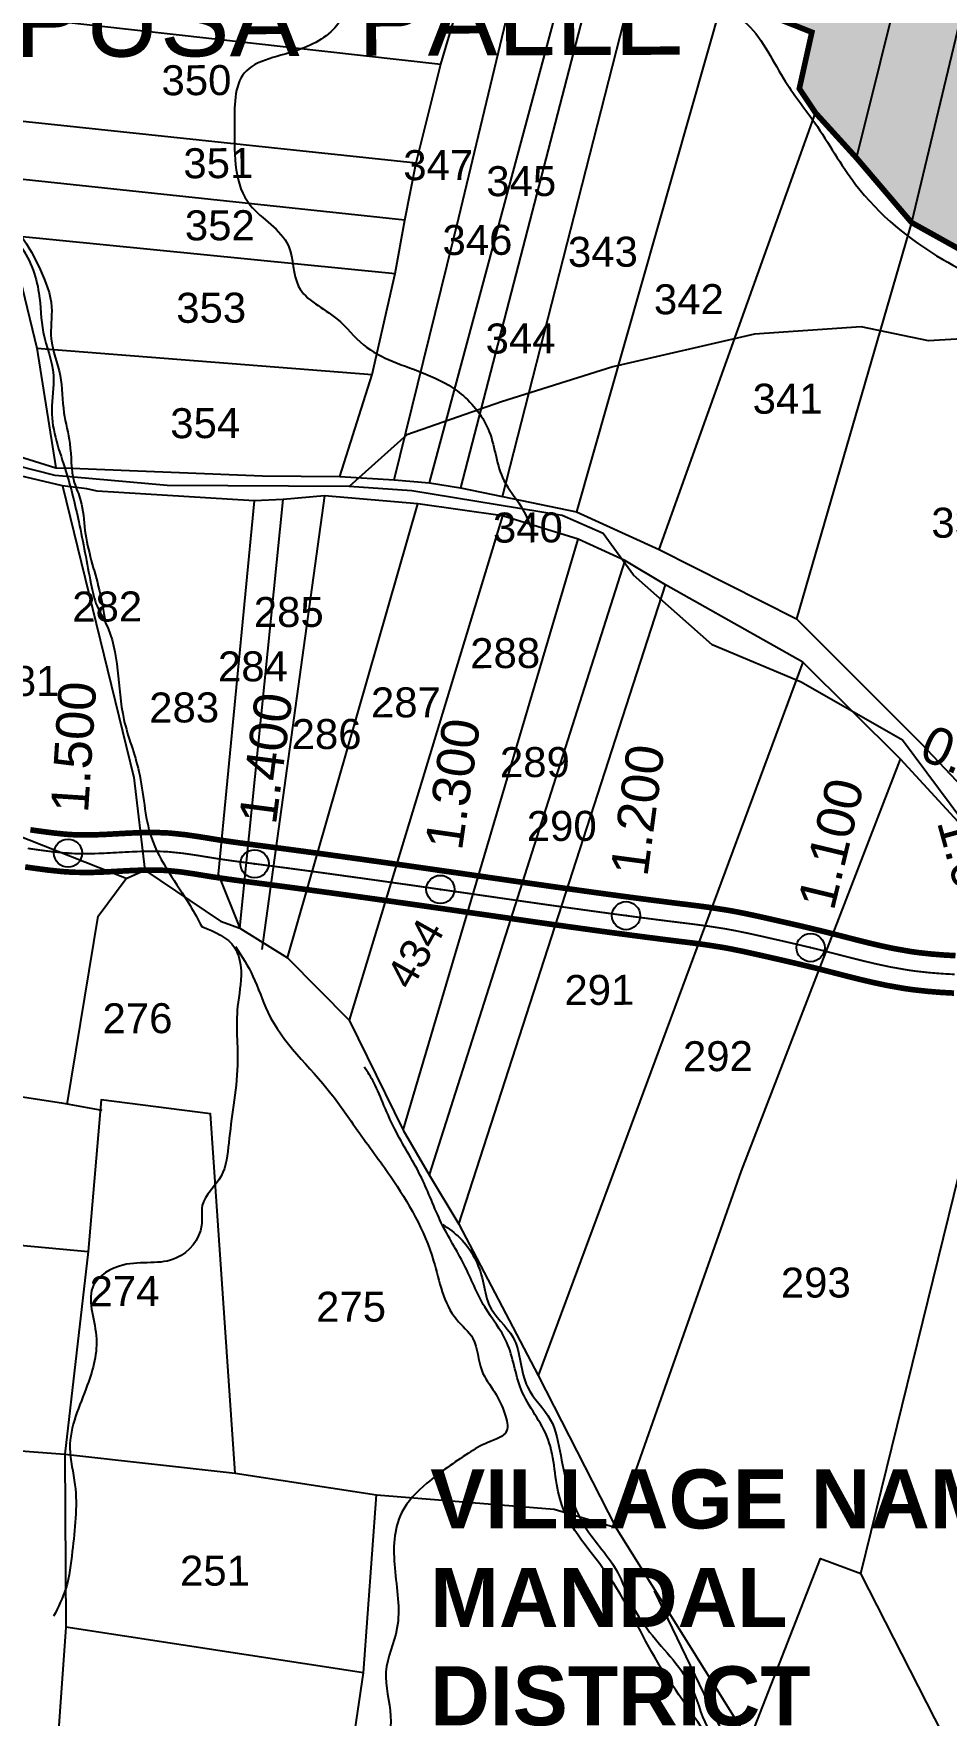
# Model space of a CAD drawing. Header units: inches. Extents: x 182366 to 215308, y 1619047 to 1632624.
# Drawn here: x 186148 to 186635, y 1620985 to 1621882 of the extents above; entities that cross this region are included whole.
import ezdxf
from ezdxf.enums import TextEntityAlignment as Align

# ---------------------------------------------------------------- set-up
doc = ezdxf.new("R2010")
doc.units = ezdxf.units.IN
doc.header["$MEASUREMENT"] = 0
doc.header["$PDMODE"] = 32
doc.header["$PDSIZE"] = 15
doc.linetypes.add('HIDDEN2', pattern=[0.1875, 0.125, -0.0625])
for name, color, linetype in [('CANAL1', 7, 'Continuous'), ('CSMark', 72, 'Continuous'), ('PLOT', 7, 'Continuous'), ('PLOT NO', 7, 'Continuous'), ('PLOTS NO', 7, 'Continuous'), ('ROAD', 1, 'Continuous'), ('STREAM', 4, 'Continuous'), ('TEXT', 1, 'Continuous'), ('WUA2', 3, 'Continuous')]:
    doc.layers.add(name, color=color, linetype=linetype)
doc.styles.get("Standard").update_dxf_attribs({"font": 'arial.ttf'})

msp = doc.modelspace()

# ---------------------------------------------------------------- hatches: boundary and pattern name
at = {"layer": 'PLOTS NO', "true_color": 0x58ba48}
h = msp.add_hatch(dxfattribs=at)
h.set_pattern_fill('ANSI31', color=85)
h.set_pattern_definition([(45, (0, 0), (-0.088388347648, 0.088388347648), [])])
h.paths.add_polyline_path([(186014.4, 1623147.44), (186019.95, 1623156.16), (186019.81, 1623170.69), (186017.19, 1623186.97), (186016.31, 1623200.2), (186017.33, 1623215.31), (186020.81, 1623228.5), (186024.01, 1623238.96), (186027.5, 1623249.14), (186030.99, 1623259.02), (186034.78, 1623273.26), (186035.94, 1623285.33), (186037.69, 1623300.3), (186038.7, 1623311.97), (186038.12, 1623324.17), (186035.06, 1623336.97), (186031.57, 1623351.28), (186028.51, 1623361.89), (186028.37, 1623378.32), (186030.26, 1623393.58), (186035.78, 1623424.16), (186052.36, 1623415.15), (186082.03, 1623405.26), (186117.81, 1623394.8), (186135.99, 1623388.69), (186155.68, 1623377.75), (186186.52, 1623363.79), (186195.39, 1623362.34), (186199.75, 1623350.57), (186205.13, 1623343.01), (186208.62, 1623329.2), (186211.25, 1623322.36), (186214.63, 1623314.24), (186219.65, 1623305.13), (186225.14, 1623298.16), (186232.89, 1623290.41), (186242.29, 1623286.67), (186251.96, 1623284.02), (186267.27, 1623277.61), (186272.98, 1623269.27), (186276.2, 1623258.15), (186282.5, 1623253.03), (186292.02, 1623247.91), (186307.84, 1623242.93), (186321.75, 1623238.54), (186340.79, 1623232.98), (186343.47, 1623231.17), (186345.08, 1623227.81), (186345.96, 1623221.51), (186345.52, 1623215.66), (186343.33, 1623204.68), (186337.9, 1623187.19), (186332.77, 1623172.12), (186328.82, 1623157.49), (186328.23, 1623152.66), (186329.22, 1623136.88), (186330.05, 1623129.36), (186330.91, 1623120.59), (186329.89, 1623103.56), (186330.77, 1623091.37), (186331.94, 1623081.38), (186337.5, 1623072.34), (186349.06, 1623055.84), (186361.6, 1623042.8), (186375.66, 1623030.38), (186383.5, 1623025.94), (186389.71, 1623022.98), (186399.63, 1623020.03), (186410.13, 1623019.43), (186420.34, 1623017.22), (186428.63, 1623014.7), (186434.4, 1623010.86), (186444.75, 1623003.91), (186458.51, 1622995.93), (186479.12, 1622986.71), (186494.66, 1622982.13), (186515.37, 1622976.36), (186528.39, 1622972.22), (186546.74, 1622965.71), (186568.98, 1622954.6), (186574.45, 1622948.69), (186582, 1622939.22), (186588.65, 1622933.16), (186600.93, 1622926.66), (186611.59, 1622923.55), (186619.87, 1622920), (186630.82, 1622914.83), (186650.76, 1622906.45), (186660.86, 1622906.3), (186665.76, 1622907.49), (186668.73, 1622909.57), (186671.99, 1622911.65), (186673.48, 1622914.91), (186675.85, 1622919.21), (186679.41, 1622920.25), (186682.24, 1622920.55), (186686.39, 1622919.66), (186690.25, 1622918.17), (186695.45, 1622914.76), (186698.72, 1622911.94), (186704.26, 1622909.13), (186712.57, 1622905.56), (186722.22, 1622902.15), (186727.86, 1622900.22), (186733.36, 1622896.81), (186737.2, 1622894.95), (186741.39, 1622891.04), (186744.65, 1622887.51), (186746.79, 1622885.83), (186749.86, 1622880.71), (186751.35, 1622876.25), (186752.75, 1622867.13), (186754.71, 1622853.85), (186756, 1622844.69), (186757.29, 1622840.31), (186759.22, 1622835.21), (186761.61, 1622831.01), (186763.54, 1622827.39), (186770.44, 1622819.78), (186774.88, 1622815.23), (186780.66, 1622810.62), (186787.61, 1622805.25), (186803.1, 1622793.61), (186823.61, 1622777.48), (186831.09, 1622769.6), (186839.75, 1622759.3), (186846.47, 1622750.66), (186850.38, 1622744.41), (186854.72, 1622731.54), (186856.35, 1622716.83), (186854.8, 1622688.09), (186852.46, 1622672.53), (186844.21, 1622646.1), (186840.82, 1622634.96), (186838.88, 1622619.94), (186838.88, 1622601.28), (186840.82, 1622580.2), (186844.46, 1622566.63), (186849.06, 1622558.88), (186854.42, 1622553.48), (186860.24, 1622548.39), (186867.27, 1622545.24), (186877.69, 1622539.18), (186897.33, 1622530.7), (186918.67, 1622521.01), (186940.97, 1622510.83), (186967.82, 1622499.15), (186997.32, 1622481.37), (187039.62, 1622458.22), (187056.5, 1622454.11), (187034.15, 1622394.34), (187010.5, 1622315.27), (186999.73, 1622296.9), (186990.27, 1622281.62), (186991.64, 1622268.37), (186994.63, 1622235.36), (187179.56, 1622196.65), (187181.23, 1622189.44), (187185.58, 1622182.58), (187189.74, 1622177.07), (187194.28, 1622170.12), (187194.67, 1622165.77), (187194.17, 1622161.94), (187236.14, 1622152.8), (187264.34, 1622135.6), (187286.27, 1622121.31), (187242.14, 1621929.96), (187232.26, 1621887.5), (187217.8, 1621881.38), (187205.06, 1621875.89), (187195.86, 1621866.39), (187186.56, 1621857.5), (187179.68, 1621851.34), (187155.62, 1621840.93), (187134.46, 1621837.97), (187120.1, 1621837.26), (187104.13, 1621833.12), (187089.06, 1621829.28), (187080.87, 1621822.71), (187074.3, 1621818.06), (187049.53, 1621809.47), (187018.85, 1621810.16), (187004.29, 1621810.76), (186986.5, 1621816.83), (186953.33, 1621811.87), (186920.22, 1621797.71), (186893.13, 1621775.28), (186869.19, 1621749.51), (186861.53, 1621749.78), (186847.69, 1621746.49), (186826.79, 1621741.13), (186796.47, 1621733.08), (186739.02, 1621733.18), (186714.85, 1621736.64), (186700.69, 1621743.95), (186687.41, 1621750.38), (186660.57, 1621757.36), (186642.57, 1621767.02), (186616.3, 1621781.65), (186587.02, 1621816.01), (186565.07, 1621840.16), (186556.48, 1621853.09), (186563.16, 1621883.14), (186535.13, 1621894.24), (186515.38, 1621900.06), (186490.3, 1621911.46), (186471.02, 1621920.89), (186464.21, 1621931.17), (186453.29, 1621939.09), (186442.05, 1621950.83), (186425.81, 1621961.67), (186418.14, 1621964.59), (186399.36, 1621967.47), (186374.04, 1621986.1), (186351.89, 1622013.03), (186336.41, 1622028.77), (186264.09, 1622058.11), (186276.26, 1622119.39), (186189.11, 1622147.33), (186156.67, 1622011.59), (186039.58, 1622043.09), (186125.2, 1622185.85), (186148.11, 1622178.52), (186161.1, 1622209.26), (186200.15, 1622298.48), (186185.59, 1622301.87), (186033.86, 1622382.28), (186006.71, 1622373.51), (185969.91, 1622402.47), (185960.61, 1622404.41), (185935.57, 1622407.26), (185796.28, 1622448.98), (185803.53, 1622513.24), (185806.99, 1622532.54), (185812.26, 1622573.11), (185817.98, 1622602.8), (185828, 1622651.69), (185806.36, 1622665.1), (185825.3, 1622695.11), (185845.47, 1622737.36), (185858.7, 1622776.95), (185870.43, 1622821.69), (185878.81, 1622858.97), (185892.3, 1622898.75), (185961.71, 1622896.12), (185983.18, 1622986.66), (185904.26, 1622990.77), (185923.58, 1623106.34), (186001.2, 1623086.83), (186028.47, 1623079.38), (186014.36, 1623107.43), (186004.17, 1623127.16), (186003.02, 1623133.49), (186004.17, 1623138.38)])

# ---------------------------------------------------------------- linework, layer by layer
at = {"layer": 'CANAL1', "color": 6, "linetype": 'ByBlock', "ltscale": 2, "const_width": 3}
for points in [[(186639.76, 1621390.62), (186633.66, 1621390.96), (186626.86, 1621391.5), (186620.17, 1621392.23), (186616.07, 1621392.8), (186606.98, 1621394.39), (186600.35, 1621395.8), (186593.62, 1621397.37), (186586.84, 1621399.07), (186579.99, 1621400.83), (186573.08, 1621402.6), (186568.18, 1621403.83), (186559.13, 1621406.01), (186552.18, 1621407.62), (186543.67, 1621409.55), (186538.33, 1621410.76), (186531.31, 1621412.31), (186524.21, 1621413.77), (186518.68, 1621414.79), (186509.78, 1621416.18), (186502.6, 1621417.15), (186493.47, 1621418.28), (186488.51, 1621418.9), (186481.51, 1621419.78), (186474.51, 1621420.68), (186467.51, 1621421.6), (186460.51, 1621422.54), (186453.52, 1621423.48), (186446.52, 1621424.44), (186439.52, 1621425.41), (186432.53, 1621426.39), (186425.52, 1621427.37), (186418.53, 1621428.37), (186411.53, 1621429.37), (186404.53, 1621430.37), (186397.53, 1621431.38), (186390.53, 1621432.39), (186383.52, 1621433.4), (186376.52, 1621434.42), (186369.84, 1621435.38), (186362.5, 1621436.43), (186355.48, 1621437.44), (186348.47, 1621438.44), (186341.45, 1621439.43), (186334.44, 1621440.42), (186327.42, 1621441.41), (186320.4, 1621442.39), (186313.37, 1621443.36), (186306.35, 1621444.33), (186299.32, 1621445.28), (186292.29, 1621446.23), (186285.27, 1621447.17), (186278.24, 1621448.1), (186270.65, 1621449.09), (186264.21, 1621449.93), (186257.25, 1621450.86), (186250.34, 1621451.84), (186246.15, 1621452.48), (186236.4, 1621454.06), (186229.1, 1621455.13), (186220.55, 1621456.01), (186213.98, 1621456.29), (186206.5, 1621456.26), (186199.17, 1621455.98), (186194.33, 1621455.72), (186185.01, 1621455.22), (186178.25, 1621454.99), (186170.24, 1621455.07), (186165.1, 1621455.4), (186158.4, 1621456.1), (186151.54, 1621457.01), (186146.41, 1621457.74)], [(186638.98, 1621370.64), (186632.32, 1621371), (186624.99, 1621371.58), (186617.71, 1621372.38), (186612.96, 1621373.03), (186603.17, 1621374.75), (186595.99, 1621376.28), (186588.92, 1621377.93), (186581.93, 1621379.68), (186575.01, 1621381.46), (186568.15, 1621383.22), (186563.41, 1621384.41), (186554.54, 1621386.54), (186547.71, 1621388.12), (186539.23, 1621390.05), (186533.96, 1621391.24), (186527.15, 1621392.75), (186520.38, 1621394.14), (186515.32, 1621395.07), (186506.9, 1621396.39), (186500.04, 1621397.31), (186491, 1621398.43), (186486.02, 1621399.05), (186478.97, 1621399.94), (186471.93, 1621400.85), (186464.89, 1621401.78), (186457.85, 1621402.71), (186450.82, 1621403.66), (186443.79, 1621404.63), (186436.77, 1621405.6), (186429.75, 1621406.58), (186422.73, 1621407.57), (186415.71, 1621408.57), (186408.7, 1621409.57), (186401.69, 1621410.58), (186394.68, 1621411.59), (186387.67, 1621412.6), (186380.66, 1621413.61), (186373.66, 1621414.62), (186366.99, 1621415.58), (186359.65, 1621416.64), (186352.65, 1621417.64), (186345.65, 1621418.64), (186338.64, 1621419.63), (186331.64, 1621420.62), (186324.64, 1621421.6), (186317.63, 1621422.58), (186310.64, 1621423.55), (186303.63, 1621424.51), (186296.63, 1621425.46), (186289.63, 1621426.41), (186282.63, 1621427.35), (186275.63, 1621428.27), (186268.06, 1621429.26), (186261.6, 1621430.1), (186254.52, 1621431.05), (186247.42, 1621432.06), (186243.04, 1621432.72), (186233.35, 1621434.29), (186226.63, 1621435.28), (186219.1, 1621436.05), (186213.59, 1621436.29), (186206.92, 1621436.26), (186200.08, 1621436), (186195.39, 1621435.75), (186185.88, 1621435.24), (186178.49, 1621434.99), (186169.49, 1621435.08), (186163.41, 1621435.47), (186156.04, 1621436.24), (186148.83, 1621437.2), (186143.65, 1621437.93)]]:
    msp.add_lwpolyline(points, dxfattribs=at)
at = {"layer": 'CANAL1', "color": 1, "linetype": 'HIDDEN2', "ltscale": 30, "const_width": 1}
msp.add_lwpolyline([(186639.37, 1621380.63), (186632.99, 1621380.98), (186625.92, 1621381.54), (186618.94, 1621382.3), (186614.51, 1621382.92), (186605.08, 1621384.57), (186598.17, 1621386.04), (186591.27, 1621387.65), (186584.38, 1621389.37), (186577.5, 1621391.14), (186570.61, 1621392.91), (186565.8, 1621394.12), (186556.84, 1621396.27), (186549.95, 1621397.87), (186541.45, 1621399.8), (186536.15, 1621401), (186529.23, 1621402.53), (186522.3, 1621403.95), (186517, 1621404.93), (186508.34, 1621406.29), (186501.32, 1621407.23), (186492.24, 1621408.36), (186487.27, 1621408.97), (186480.24, 1621409.86), (186473.22, 1621410.77), (186466.2, 1621411.69), (186459.18, 1621412.62), (186452.17, 1621413.57), (186445.16, 1621414.53), (186438.15, 1621415.5), (186431.14, 1621416.48), (186424.13, 1621417.47), (186417.12, 1621418.47), (186410.11, 1621419.47), (186403.11, 1621420.48), (186396.1, 1621421.48), (186389.1, 1621422.49), (186382.09, 1621423.51), (186375.09, 1621424.52), (186368.41, 1621425.48), (186361.07, 1621426.53), (186354.07, 1621427.54), (186347.06, 1621428.54), (186340.05, 1621429.53), (186333.04, 1621430.52), (186326.03, 1621431.51), (186319.01, 1621432.48), (186312, 1621433.45), (186304.99, 1621434.42), (186297.98, 1621435.37), (186290.96, 1621436.32), (186283.95, 1621437.26), (186276.93, 1621438.19), (186269.36, 1621439.18), (186262.9, 1621440.02), (186255.89, 1621440.95), (186248.88, 1621441.95), (186244.59, 1621442.6), (186234.88, 1621444.18), (186227.87, 1621445.2), (186219.83, 1621446.03), (186213.79, 1621446.29), (186206.71, 1621446.26), (186199.62, 1621445.99), (186194.86, 1621445.74), (186185.44, 1621445.23), (186178.37, 1621444.99), (186169.87, 1621445.07), (186164.25, 1621445.43), (186157.22, 1621446.17), (186150.19, 1621447.1), (186145.03, 1621447.83)], dxfattribs=at)
at = {"layer": 'CSMark'}
for p in [(186166.48, 1621445.29), (186265.99, 1621439.62), (186365.05, 1621425.96), (186464.07, 1621411.97), (186562.5, 1621394.91)]:
    msp.add_point(p, dxfattribs=at)
at = {"layer": 'PLOT'}
for points in [[(186587.02, 1621816.01), (186663.8, 1622124.44), (186734.22, 1622402.53)], [(186763.91, 1622377.8), (186693.57, 1622104.77), (186616.3, 1621781.65)], [(186340.33, 1621644.33), (186374.97, 1621784.39), (186418.14, 1621964.59)], [(186642.57, 1621767.02), (186616.3, 1621781.65), (186587.02, 1621816.01), (186565.07, 1621840.16), (186556.48, 1621853.09), (186563.16, 1621883.14), (186535.13, 1621894.24), (186515.38, 1621900.06), (186490.3, 1621911.46), (186471.02, 1621920.89), (186464.21, 1621931.17), (186453.29, 1621939.09), (186442.05, 1621950.83), (186425.81, 1621961.67), (186418.14, 1621964.59), (186413.72, 1621965.75), (186399.36, 1621967.47)], [(186359.26, 1621642.73), (186442.05, 1621950.83)], [(186453.29, 1621939.09), (186375.77, 1621640.06)], [(186398.19, 1621635.59), (186471.02, 1621920.89)], [(186515.38, 1621900.06), (186437.59, 1621627.25)], [(186100.23, 1621895.85), (186365.28, 1621866.16), (186372.89, 1621891.82)], [(185937.37, 1621878.26), (186074.33, 1621824.36), (186103.93, 1621808.68), (186116.51, 1621796.99), (186123.69, 1621776.32), (186135.02, 1621774.95), (186142.2, 1621746.25), (186149.82, 1621714.63), (186159.92, 1621650.72)], [(186311.4, 1621646.2), (186328.7, 1621700.55), (186340.95, 1621754.4), (186346.03, 1621782.87), (186352.14, 1621813.41), (186365.28, 1621866.16)], [(186078.53, 1621842.44), (186352.14, 1621813.41)], [(186481.74, 1621607.24), (186565.07, 1621840.16)], [(186346.03, 1621782.87), (186103.93, 1621808.68)], [(186616.3, 1621781.65), (186555.04, 1621570.2)], [(186135.02, 1621774.95), (186340.95, 1621754.4)], [(186149.82, 1621714.63), (186328.7, 1621700.55)], [(186053.13, 1621676.51), (186056.27, 1621688.07), (186067.94, 1621678.56), (186088.21, 1621673.14), (186159.92, 1621650.72), (186168.34, 1621650.56), (186270.27, 1621646.54), (186311.4, 1621646.2), (186340.33, 1621644.33), (186359.26, 1621642.73), (186375.77, 1621640.06), (186398.19, 1621635.59), (186437.59, 1621627.25), (186481.74, 1621607.24), (186555.04, 1621570.2), (186621.46, 1621503.79), (186680.74, 1621440.98)], [(186667.59, 1621433.19), (186610.41, 1621495.35), (186558.3, 1621547.07), (186485.19, 1621588.39), (186463.51, 1621601.29), (186438.59, 1621612.74), (186398.15, 1621625.22), (186352.99, 1621631.65), (186303.21, 1621635.81), (186281.21, 1621633.94), (186265.71, 1621633.17), (186182.03, 1621638.3), (186176.49, 1621639.54), (186163.46, 1621641.2), (186121.95, 1621650.96)], [(186163.46, 1621641.2), (186201.51, 1621485.69), (186207.52, 1621436.3), (186247.78, 1621408.99), (186258.16, 1621405.3), (186283.46, 1621389.45), (186316.33, 1621356.23), (186345.23, 1621297.61), (186359.13, 1621273.75), (186374.94, 1621247.36), (186417.2, 1621166.74), (186458.71, 1621085.69), (186529.81, 1620971.61)], [(186265.71, 1621633.17), (186246.56, 1621434.09), (186258.16, 1621405.3)], [(186258.16, 1621405.3), (186281.21, 1621633.94)], [(186303.21, 1621635.81), (186269.88, 1621393.91)], [(186283.46, 1621389.45), (186352.99, 1621631.65)], [(186398.15, 1621625.22), (186316.33, 1621356.23)], [(186345.23, 1621297.61), (186438.59, 1621612.74)], [(186463.51, 1621601.29), (186359.13, 1621273.75)], [(186374.94, 1621247.36), (186485.19, 1621588.39)], [(186558.3, 1621547.07), (186417.2, 1621166.74)], [(185779.11, 1621107.77), (186018.59, 1621129.5), (186032.46, 1621134.75), (186164.86, 1621124.79), (186255.67, 1621114.68), (186331.03, 1621103), (186425.78, 1621095.49), (186458.71, 1621085.69), (186525.64, 1621275.93), (186610.41, 1621495.35)], [(186197.45, 1621431.78), (186123.5, 1621460.98)], [(186166.1, 1621311.32), (186182.48, 1621411.71), (186197.45, 1621431.78), (186207.52, 1621436.3)], [(186529.81, 1620971.61), (186567.75, 1621069.18), (186589.22, 1621061.04), (186677.47, 1621419.55)], [(186086.2, 1621323.92), (186163.07, 1621312.2), (186184.45, 1621308.18)], [(186255.67, 1621114.68), (186242.46, 1621306.34), (186184.22, 1621313.75), (186177.22, 1621232.85)], [(186075.83, 1621242.31), (186177.22, 1621232.85), (186164.86, 1621124.79), (186165.31, 1621032.41), (186158.89, 1620942.44), (186088.59, 1620958.38)], [(186308.27, 1620901.03), (186324.05, 1621008.14), (186331.03, 1621103)], [(186646.28, 1620949.33), (186589.22, 1621061.04)], [(186324.05, 1621008.14), (186165.31, 1621032.41)]]:
    msp.add_lwpolyline(points, dxfattribs=at)
at = {"layer": 'ROAD'}
for points in [[(186693.81, 1621722.65), (186625.31, 1621718.45), (186589.45, 1621726.08), (186532.56, 1621722.1), (186456.98, 1621704.69), (186397.74, 1621686.07), (186347.21, 1621668.45), (186316.5, 1621640.92), (186219.28, 1621641.43), (186159.63, 1621646.69), (186097.98, 1621662.4), (186052.27, 1621693.62), (185994.52, 1621727.92), (185949.87, 1621750.21), (185937.5, 1621741.8), (185924.97, 1621727.82)], [(187211.92, 1620819.43), (187027.75, 1621005.39), (186956.24, 1621071.94), (186871.29, 1621162.94), (186747.01, 1621323.75), (186611.5, 1621505.51), (186557.38, 1621536.49), (186509.98, 1621556.37), (186468.08, 1621593.52), (186451.86, 1621615.73), (186430.05, 1621625.43), (186349.86, 1621638.45), (186316.5, 1621640.92)], [(186568.34, 1620867.16), (186479.32, 1621051.9)]]:
    msp.add_lwpolyline(points, dxfattribs=at)
at = {"layer": 'STREAM'}
for points in [[(186015.49, 1623443.17), (186017.04, 1623428.51), (186009.6, 1623407.93), (186003.62, 1623380.08), (185991.88, 1623351.42), (185983.31, 1623316.67), (185970.33, 1623275.13), (185965.79, 1623249.45), (185947.89, 1623204.71), (185938.35, 1623168.52), (185923.27, 1623128.04), (185920.53, 1623110.46), (185912.31, 1623068.52), (185904.3, 1623020.34), (185896.07, 1622982.48), (185888.57, 1622950.55), (185887.9, 1622928), (185875.84, 1622871.95), (185867.6, 1622836.88), (185852.9, 1622786.8), (185838.75, 1622744.84), (185813.78, 1622704.91), (185810.32, 1622673.76), (185809.2, 1622655.07), (185836.24, 1622643.88), (185876.67, 1622627.41), (185912.63, 1622614.18), (185940.02, 1622606.39), (185965.87, 1622598.17), (185979.26, 1622589.91), (185969.88, 1622553.99), (185974.1, 1622531.96), (185961.97, 1622518.86), (185963.52, 1622499.89), (185970.43, 1622474.99), (185979.1, 1622456.93), (185985.1, 1622437.07), (186007.43, 1622415.49), (186023.87, 1622388.43), (186034.59, 1622377.49), (186044.13, 1622364.76), (186049.87, 1622334.82), (186049.93, 1622317.62), (186069.34, 1622288.22), (186083.33, 1622276.4), (186107.16, 1622250.68), (186123.23, 1622236.49), (186141.08, 1622224.98), (186147.36, 1622209.58), (186153.93, 1622206.81), (186159.9, 1622194.67), (186156.1, 1622177.45), (186175.14, 1622164.76), (186191.81, 1622149.39), (186188.32, 1622129.09), (186187.54, 1622097.35), (186187.9, 1622078.67), (186215.26, 1622061.25), (186253.86, 1622057.23), (186287.54, 1622043.87), (186308.95, 1622034.15), (186338.08, 1622021.79), (186357.14, 1622001.68), (186384.24, 1621974.78), (186419.13, 1621953.11), (186449.17, 1621934.23), (186466.44, 1621917.08), (186500.33, 1621901.17), (186527.09, 1621888.8), (186548, 1621858.52), (186564.7, 1621834.84), (186586.47, 1621801.99), (186633, 1621761.95), (186674.05, 1621735.39), (186696.67, 1621717.97), (186710.62, 1621716.83), (186717.51, 1621697.87), (186717.55, 1621684.52), (186713.15, 1621669.38), (186713.49, 1621656.33), (186715.9, 1621645.66), (186715.34, 1621634.98), (186711.22, 1621623.39), (186708.31, 1621605.59), (186701.88, 1621577.69)], [(186293.25, 1622041.48), (186286.13, 1622029.54), (186292.74, 1622013.78), (186306.79, 1622003.1), (186324.75, 1621979.93), (186334.09, 1621949.87), (186320.8, 1621913.62), (186311.64, 1621889.17), (186290.82, 1621874.2), (186260.46, 1621861.3), (186255.19, 1621832.39), (186263.68, 1621790.9), (186284.02, 1621769.22), (186289.46, 1621747.5), (186309.78, 1621730.29), (186324.14, 1621716.33), (186357.34, 1621700.83), (186376.15, 1621690.17), (186391.12, 1621669.96), (186398.95, 1621644.07), (186407.94, 1621630.4), (186414.25, 1621617.02)], [(185987.13, 1622000.39), (185988.57, 1622010.4), (185996.3, 1622016.34), (186006.66, 1622016.37), (186020.78, 1622009.55), (186037.67, 1621990.53), (186050.39, 1621987.36), (186061.04, 1621977.13), (186069.36, 1621960.35), (186076.51, 1621943.4), (186084.52, 1621922.01), (186099.5, 1621900.02), (186105.68, 1621881.68), (186112.98, 1621864.31), (186119.04, 1621843.66), (186122.99, 1621828.38), (186120.95, 1621813.07), (186123.36, 1621801.95), (186131.08, 1621787.73), (186141.42, 1621774.55), (186151.64, 1621756.5), (186157.69, 1621736.63), (186157.48, 1621719.69), (186162.28, 1621700.1), (186164.29, 1621680.21), (186167.41, 1621663.81), (186169.85, 1621643.01), (186173.22, 1621633.42), (186175.5, 1621617.43), (186183.13, 1621585.68), (186186.39, 1621569)], [(185987.13, 1622000.39), (185995.43, 1622011.59), (186006.78, 1622014.62), (186017.21, 1622001.81), (186038.06, 1621985.93), (186053.75, 1621979.73), (186066.23, 1621958.48), (186073.61, 1621942.1), (186078.26, 1621921.44), (186075.14, 1621906.29), (186074.58, 1621887.95), (186082.19, 1621875.04), (186087.34, 1621848.67), (186094.31, 1621831.78), (186105.91, 1621820.82), (186117.54, 1621806.3), (186128.64, 1621784.43), (186140.11, 1621770.65), (186150.94, 1621743.95), (186153.26, 1621723.09), (186158.7, 1621700.12), (186157.77, 1621681.51), (186165.37, 1621648.85), (186172.23, 1621621.94), (186178.7, 1621589.07), (186181.98, 1621576.96), (186186.53, 1621568.09), (186196.28, 1621516.63), (186204.27, 1621488.91), (186210.93, 1621453.53), (186231.61, 1621417.37), (186237.78, 1621406.16)], [(186237.78, 1621406.16), (186255.3, 1621394.89), (186258.76, 1621382.48), (186256.91, 1621363.5), (186256.85, 1621332.23), (186254.74, 1621310.82), (186252.18, 1621290.73), (186248.09, 1621273.03), (186238.09, 1621257.28), (186237.67, 1621246.68), (186224.4, 1621229.39), (186195.79, 1621225.59), (186180.1, 1621214.84), (186181.5, 1621187.99), (186176.78, 1621161.56), (186167.48, 1621128.02), (186170.17, 1621108.38), (186168.75, 1621072.91), (186165.32, 1621053.03), (186158.81, 1621038.38)], [(186255.88, 1621395.58), (186265.12, 1621379.57), (186273, 1621360.55), (186306.7, 1621317.14), (186321.03, 1621297.24), (186338.44, 1621272.96), (186361.46, 1621227.76), (186373.63, 1621196.67), (186382.44, 1621186.39), (186387.1, 1621169.31), (186393.94, 1621157.93), (186399.46, 1621146.11), (186400.37, 1621137.12), (186390.3, 1621130.95), (186380.01, 1621125.22), (186357.88, 1621109.26), (186344.33, 1621093.43), (186340.7, 1621064.04), (186341.9, 1621031.68), (186336.05, 1621008.64), (186338.54, 1620984.97), (186335.32, 1620963.26), (186322.92, 1620929.15), (186316.4, 1620910.06), (186301.75, 1620894.66), (186294.32, 1620886.09), (186273.25, 1620888.43), (186261, 1620877.43)], [(186372.54, 1620561.36), (186389.94, 1620600.84), (186405.18, 1620630.81), (186442.35, 1620655.39), (186469.59, 1620711.87), (186478.22, 1620752.41), (186503.35, 1620775.49), (186512.66, 1620832.09), (186531.1, 1620893.64), (186538.72, 1620909.73), (186522.49, 1620949.54), (186507.06, 1620974.68), (186481, 1621013.64), (186455.66, 1621058.45), (186428.86, 1621100.7), (186422.5, 1621132.65), (186408.19, 1621159.19), (186400.48, 1621184.35), (186388.75, 1621203.3), (186377.72, 1621225.78), (186365.55, 1621248.19), (186354.95, 1621272.26), (186341.62, 1621296.39), (186334.95, 1621310.75), (186329.58, 1621322.96), (186324.52, 1621331.29)], [(186366.31, 1621247.27), (186375.55, 1621239.97), (186387.72, 1621217.13), (186390.92, 1621204.62), (186403.8, 1621186.97), (186411.53, 1621160.57), (186423.69, 1621143.2), (186429.22, 1621124.08), (186442.16, 1621086.14), (186459.69, 1621061.48), (186466.22, 1621046.54), (186476.64, 1621029.89), (186499.66, 1620998.96), (186508.8, 1620976.69), (186520.36, 1620963.2), (186533.86, 1620937.27), (186540.38, 1620924.49), (186543.46, 1620907.09), (186550.12, 1620895.31), (186560.17, 1620865.93), (186574.84, 1620831.64), (186578.64, 1620813.09), (186591.09, 1620794), (186609.87, 1620775.93), (186623.45, 1620761.44)]]:
    msp.add_spline(points, degree=3, dxfattribs=at)
at = {"layer": 'WUA2', "color": 5, "const_width": 3}
msp.add_lwpolyline([(186642.57, 1621767.02), (186616.3, 1621781.65), (186587.02, 1621816.01), (186565.07, 1621840.16), (186556.48, 1621853.09), (186563.16, 1621883.14), (186535.13, 1621894.24)], dxfattribs=at)
at = {"layer": 'WUA2', "color": 15, "const_width": 3}
msp.add_lwpolyline([(186642.57, 1621767.02), (186616.3, 1621781.65), (186587.02, 1621816.01), (186565.07, 1621840.16), (186556.48, 1621853.09), (186563.16, 1621883.14), (186535.13, 1621894.24)], dxfattribs=at)

# ---------------------------------------------------------------- texts
at = {"layer": 'CSMark', "color": 1}
for s, rotation, p in [('1.500', 86.30558, (186167.19, 1621467)), ('1.400', 82.59107, (186267.41, 1621461.26)), ('1.300', 81.82262, (186366.61, 1621447.58)), ('1.200', 82.40717, (186465.52, 1621433.61)), ('1.100', 76.48584, (186565.07, 1621416.34))]:
    msp.add_text(s, height=20, rotation=rotation, dxfattribs=at).set_placement(p, align=Align.MIDDLE_LEFT)
for s, rotation, p in [('0.900', 336.95961, (186687.68, 1621477.84)), ('1.000', 285.30118, (186657.85, 1621397.12))]:
    msp.add_text(s, height=20, rotation=rotation, dxfattribs=at).set_placement(p, align=Align.MIDDLE_RIGHT)
at = {"layer": 'PLOT NO', "color": 1}
msp.add_text('VENNAPUSA  PALLE', height=40, rotation=0.18821, dxfattribs=at).set_placement((186220.11, 1621890.23), align=Align.MIDDLE_CENTER)
at = {"layer": 'PLOT NO'}
for s, rotation, p in [('350', 0.18821, (186234.97, 1621857.56)), ('351', 0.18821, (186246.64, 1621813.29)), ('347', 0.18821, (186363.92, 1621812.27)), ('345', 0.18821, (186408.19, 1621803.73)), ('352', 0.18821, (186247.43, 1621780.16)), ('346', 0.18821, (186384.82, 1621772.37)), ('343', 0.18821, (186451.72, 1621766.03)), ('353', 0.18821, (186242.83, 1621736.19)), ('342', 0.18821, (186497.56, 1621740.74)), ('344', 0.18821, (186407.8, 1621719.81)), ('341', 0.18821, (186550.21, 1621687.72)), ('354', 0.18821, (186239.65, 1621674.65)), ('338', 0.18821, (186645.53, 1621621.57)), ('340', 0.18821, (186411.72, 1621618.97)), ('282', 0.18821, (186187.39, 1621576.83)), ('285', 0.18821, (186284.2, 1621573.92)), ('288', 0.18821, (186399.61, 1621551.99)), ('284', 0.18821, (186265.09, 1621544.93)), ('281', 0.18821, (186143.23, 1621537.13)), ('283', 0.18821, (186228.43, 1621523)), ('287', 0.18821, (186346.67, 1621525.72)), ('286', 0.18821, (186304.37, 1621508.82)), ('289', 0.18821, (186415.46, 1621493.86)), ('290', 0.18821, (186429.78, 1621459.82)), ('434', 60.51362, (186351.58, 1621391.78)), ('291', 0.18821, (186449.87, 1621372.35)), ('276', 0.18821, (186203.53, 1621357.23)), ('292', 0.18821, (186513.06, 1621337.02)), ('293', 0.18821, (186565.27, 1621216.25)), ('274', 0.18821, (186196.62, 1621211.7)), ('275', 0.18821, (186317.43, 1621203.38)), ('251', 0.18821, (186244.84, 1621062.62))]:
    msp.add_text(s, height=16, rotation=rotation, dxfattribs=at).set_placement(p, align=Align.MIDDLE_CENTER)
at = {"layer": 'TEXT', "insert": (186359.64, 1621116.61), "char_height": 31.4996, "width": 823.4731, "attachment_point": 1}
msp.add_mtext('\\pxql;{\\fArial|b1|i0|c0|p34;\\C1;VILLAGE NAME :\\C5; VENNAPUSAPALLI\\P\\C1;MANDAL             : \\C5;YELLANUR\\P\\C1;DISTRICT            : \\C5;ANANTAPUR}', dxfattribs=at)

doc.saveas('drawing.dxf')
